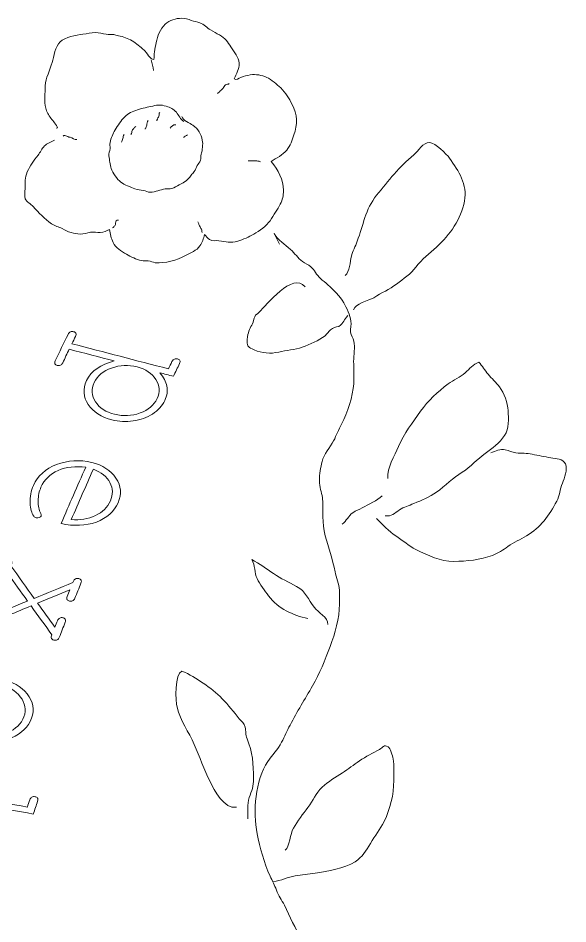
# Model space of a CAD drawing. Header units: millimetres. Extents: x 285.3 to 298.1, y -208.6 to -176.7.
# Drawn here: x 292.47 to 297.24, y -184.51 to -176.65 of the extents above; entities that cross this region are included whole.
import ezdxf

# ---------------------------------------------------------------- set-up
doc = ezdxf.new("R2010")
doc.units = ezdxf.units.MM
doc.header["$MEASUREMENT"] = 0
doc.layers.add('LeftSide', color=7, linetype='Continuous', lineweight=0)

# ---------------------------------------------------------------- blocks, each defined once
blk = doc.blocks.new('Block_0')
at = {"layer": 'LeftSide', "color": 18, "lineweight": 5, "true_color": 0x000000}
for points, knots in [([(293.8183, -179.76), (293.7788, -179.7498), (293.7394, -179.7396), (293.6999, -179.7294), (293.7333, -179.7697), (293.7538, -179.8088), (293.7624, -179.8471), (293.7706, -179.8854), (293.7644, -179.9265), (293.7435, -179.9702), (293.7215, -180.0166), (293.6863, -180.0558), (293.6377, -180.0874), (293.5892, -180.1193), (293.5334, -180.1392), (293.4695, -180.1475), (293.4061, -180.1558), (293.3444, -180.1525), (293.2855, -180.1378), (293.1916, -180.1145), (293.123, -180.0701), (293.0793, -180.0044), (293.0358, -179.9387), (293.0311, -179.8698), (293.0651, -179.798), (293.1057, -179.7129), (293.1862, -179.6558), (293.306, -179.6273), (293.1756, -179.5935), (293.0452, -179.5596), (292.9147, -179.5258), (292.896, -179.5647), (292.8773, -179.6035), (292.8587, -179.6423), (292.8532, -179.6538), (292.8462, -179.6612), (292.8379, -179.6647), (292.8297, -179.6682), (292.8207, -179.6685), (292.8107, -179.666), (292.8014, -179.6635), (292.7951, -179.6592), (292.7912, -179.6527), (292.7873, -179.646), (292.7877, -179.637), (292.7934, -179.6256), (292.83, -179.5491), (292.8669, -179.4728), (292.9042, -179.3964), (292.9097, -179.3852), (292.9168, -179.3775), (292.9251, -179.3742), (292.9334, -179.3707), (292.9425, -179.3704), (292.9524, -179.373), (292.9621, -179.3756), (292.9689, -179.3801), (292.9723, -179.3866), (292.9759, -179.393), (292.9749, -179.402), (292.9693, -179.4135), (292.9589, -179.435), (292.9484, -179.4565), (292.938, -179.4779), (293.2171, -179.5505), (293.4962, -179.6232), (293.7753, -179.6958), (293.7855, -179.6747), (293.7958, -179.6536), (293.8062, -179.6325), (293.8115, -179.6212), (293.8186, -179.614), (293.8272, -179.6107), (293.8357, -179.6075), (293.8448, -179.6073), (293.8547, -179.6098), (293.864, -179.6123), (293.8705, -179.6165), (293.8741, -179.623), (293.878, -179.6297), (293.8774, -179.6384), (293.8719, -179.6497), (293.854, -179.6865), (293.8361, -179.7233), (293.8183, -179.76)], [0, 0, 0, 0, 1, 1, 1, 2, 2, 2, 3, 3, 3, 4, 4, 4, 5, 5, 5, 6, 6, 6, 7, 7, 7, 8, 8, 8, 9, 9, 9, 10, 10, 10, 11, 11, 11, 12, 12, 12, 13, 13, 13, 14, 14, 14, 15, 15, 15, 16, 16, 16, 17, 17, 17, 18, 18, 18, 19, 19, 19, 20, 20, 20, 21, 21, 21, 22, 22, 22, 23, 23, 23, 24, 24, 24, 25, 25, 25, 26, 26, 26, 27, 27, 27, 28, 28, 28, 28]), ([(293.3078, -180.0898), (293.383, -180.1086), (293.4565, -180.1047), (293.5288, -180.0786), (293.6008, -180.0524), (293.6502, -180.0111), (293.6773, -179.9539), (293.7045, -179.8968), (293.7008, -179.8413), (293.6663, -179.7877), (293.632, -179.7341), (293.5775, -179.6975), (293.5032, -179.6784), (293.4285, -179.659), (293.3545, -179.6622), (293.2819, -179.6886), (293.2088, -179.7149), (293.1586, -179.7571), (293.1311, -179.8148), (293.1039, -179.872), (293.1074, -179.9274), (293.1423, -179.9811), (293.1771, -180.0347), (293.2322, -180.071), (293.3078, -180.0898)], [0, 0, 0, 0, 1, 1, 1, 2, 2, 2, 3, 3, 3, 4, 4, 4, 5, 5, 5, 6, 6, 6, 7, 7, 7, 8, 8, 8, 8]), ([(292.8452, -181.0363), (292.9148, -180.8736), (292.9858, -180.7113), (293.0583, -180.5492), (292.9698, -180.5372), (292.8898, -180.5466), (292.8189, -180.5779), (292.7476, -180.6091), (292.6978, -180.6569), (292.6696, -180.7216), (292.654, -180.7574), (292.6458, -180.7969), (292.645, -180.84), (292.6437, -180.883), (292.6518, -180.9201), (292.6676, -180.9509), (292.6721, -180.9599), (292.6734, -180.9669), (292.6712, -180.9724), (292.6687, -180.9784), (292.6631, -180.9832), (292.6547, -180.9862), (292.6462, -180.9892), (292.6375, -180.9898), (292.6286, -180.9877), (292.6196, -180.9857), (292.6124, -180.9807), (292.6066, -180.9726), (292.5882, -180.9484), (292.5781, -180.9103), (292.5754, -180.8582), (292.5729, -180.8063), (292.5823, -180.7552), (292.604, -180.7062), (292.64, -180.6236), (292.7075, -180.5636), (292.8055, -180.5261), (292.9039, -180.4888), (293.0053, -180.4827), (293.1095, -180.508), (293.2048, -180.5309), (293.2748, -180.5761), (293.3201, -180.6435), (293.3653, -180.7108), (293.3715, -180.782), (293.3385, -180.8572), (293.3045, -180.9349), (293.242, -180.9905), (293.1499, -181.0245), (293.0583, -181.0586), (292.9566, -181.0625), (292.8452, -181.0363)], [0, 0, 0, 0, 1, 1, 1, 2, 2, 2, 3, 3, 3, 4, 4, 4, 5, 5, 5, 6, 6, 6, 7, 7, 7, 8, 8, 8, 9, 9, 9, 10, 10, 10, 11, 11, 11, 12, 12, 12, 13, 13, 13, 14, 14, 14, 15, 15, 15, 16, 16, 16, 17, 17, 17, 17]), ([(292.9326, -181.0031), (293.0089, -181.0103), (293.0789, -180.9989), (293.1415, -180.9693), (293.2042, -180.9396), (293.2477, -180.8971), (293.272, -180.8416), (293.2963, -180.7865), (293.2949, -180.7332), (293.2681, -180.6827), (293.2412, -180.6319), (293.1932, -180.593), (293.1244, -180.5656), (293.0593, -180.7112), (292.9953, -180.8571), (292.9326, -181.0031)], [0, 0, 0, 0, 1, 1, 1, 2, 2, 2, 3, 3, 3, 4, 4, 4, 5, 5, 5, 5]), ([(292.5835, -181.7522), (292.4573, -181.8048), (292.3312, -181.8579), (292.2053, -181.9116), (292.1996, -181.9262), (292.195, -181.9353), (292.1916, -181.9386), (292.1883, -181.942), (292.1835, -181.9445), (292.1765, -181.9464), (292.1694, -181.9479), (292.1624, -181.9482), (292.1559, -181.9467), (292.1462, -181.9447), (292.1394, -181.9406), (292.135, -181.9343), (292.1307, -181.9278), (292.1306, -181.9188), (292.1354, -181.9069), (292.1557, -181.855), (292.1761, -181.8031), (292.1966, -181.7512), (292.2013, -181.7394), (292.2079, -181.7314), (292.2162, -181.7278), (292.2245, -181.7243), (292.2332, -181.7234), (292.2429, -181.7255), (292.2526, -181.7275), (292.2596, -181.7316), (292.2637, -181.738), (292.2677, -181.7442), (292.2676, -181.7535), (292.2628, -181.7652), (292.2523, -181.7919), (292.2417, -181.8186), (292.2312, -181.8453), (292.3382, -181.7999), (292.4453, -181.7548), (292.5525, -181.71), (292.4952, -181.6304), (292.4381, -181.5505), (292.3815, -181.4703), (292.3706, -181.4971), (292.3596, -181.5239), (292.3488, -181.5508), (292.3443, -181.5622), (292.3376, -181.5699), (292.3296, -181.5735), (292.3219, -181.5772), (292.3127, -181.5778), (292.3028, -181.5758), (292.293, -181.5736), (292.2863, -181.5696), (292.2821, -181.5632), (292.2779, -181.5569), (292.278, -181.5479), (292.2827, -181.5364), (292.3039, -181.4841), (292.3252, -181.4317), (292.3467, -181.3794), (292.3514, -181.3678), (292.3579, -181.3603), (292.3664, -181.3567), (292.3748, -181.3532), (292.3834, -181.3524), (292.3931, -181.3545), (292.3999, -181.356), (292.4054, -181.3588), (292.4102, -181.363), (292.4149, -181.367), (292.417, -181.3712), (292.4174, -181.3752), (292.4179, -181.3792), (292.415, -181.3886), (292.409, -181.4032), (292.4754, -181.4981), (292.5423, -181.5927), (292.6097, -181.687), (292.722, -181.6403), (292.8343, -181.5941), (292.9468, -181.5481), (292.9523, -181.5346), (292.9568, -181.5261), (292.9605, -181.523), (292.9642, -181.5198), (292.9693, -181.5175), (292.9762, -181.5159), (292.9832, -181.5143), (292.99, -181.5143), (292.9968, -181.5158), (293.0062, -181.5179), (293.013, -181.5222), (293.0172, -181.5283), (293.0214, -181.5345), (293.0215, -181.5437), (293.0167, -181.5554), (292.999, -181.5987), (292.9813, -181.6421), (292.9637, -181.6855), (292.959, -181.6973), (292.9522, -181.7048), (292.944, -181.708), (292.9356, -181.7115), (292.9269, -181.712), (292.9168, -181.7099), (292.9074, -181.7078), (292.9008, -181.7038), (292.8962, -181.6977), (292.8919, -181.6915), (292.8919, -181.6828), (292.8968, -181.6709), (292.9045, -181.652), (292.9121, -181.633), (292.9199, -181.6141), (292.8264, -181.6521), (292.7331, -181.6903), (292.6398, -181.7288), (292.6898, -181.7985), (292.7399, -181.868), (292.7904, -181.9373), (292.7979, -181.9183), (292.8053, -181.8993), (292.8129, -181.8803), (292.8174, -181.8689), (292.8238, -181.8615), (292.8322, -181.8576), (292.8405, -181.8537), (292.8497, -181.8529), (292.8596, -181.855), (292.8691, -181.857), (292.8758, -181.8613), (292.8801, -181.8675), (292.8845, -181.8738), (292.8846, -181.8828), (292.88, -181.8946), (292.8627, -181.938), (292.8456, -181.9814), (292.8286, -182.0249), (292.8242, -182.0362), (292.8177, -182.0437), (292.8093, -182.0473), (292.8011, -182.0508), (292.7921, -182.0516), (292.782, -182.0496), (292.7757, -182.0482), (292.7704, -182.0457), (292.7656, -182.0415), (292.761, -182.0375), (292.7581, -182.0334), (292.7576, -182.0294), (292.7568, -182.0252), (292.7593, -182.0164), (292.7646, -182.0027), (292.7039, -181.9195), (292.6435, -181.836), (292.5835, -181.7522)], [0, 0, 0, 0, 1, 1, 1, 2, 2, 2, 3, 3, 3, 4, 4, 4, 5, 5, 5, 6, 6, 6, 7, 7, 7, 8, 8, 8, 9, 9, 9, 10, 10, 10, 11, 11, 11, 12, 12, 12, 13, 13, 13, 14, 14, 14, 15, 15, 15, 16, 16, 16, 17, 17, 17, 18, 18, 18, 19, 19, 19, 20, 20, 20, 21, 21, 21, 22, 22, 22, 23, 23, 23, 24, 24, 24, 25, 25, 25, 26, 26, 26, 27, 27, 27, 28, 28, 28, 29, 29, 29, 30, 30, 30, 31, 31, 31, 32, 32, 32, 33, 33, 33, 34, 34, 34, 35, 35, 35, 36, 36, 36, 37, 37, 37, 38, 38, 38, 39, 39, 39, 40, 40, 40, 41, 41, 41, 42, 42, 42, 43, 43, 43, 44, 44, 44, 45, 45, 45, 46, 46, 46, 47, 47, 47, 48, 48, 48, 49, 49, 49, 50, 50, 50, 51, 51, 51, 52, 52, 52, 52]), ([(292.123, -182.9256), (292.0212, -182.9064), (291.944, -182.8637), (291.8906, -182.7967), (291.8377, -182.73), (291.8248, -182.6588), (291.8519, -182.5839), (291.8795, -182.5082), (291.9394, -182.4511), (292.031, -182.4127), (292.1227, -182.3744), (292.2188, -182.3653), (292.3195, -182.3857), (292.4208, -182.406), (292.4977, -182.4495), (292.5505, -182.5161), (292.6031, -182.5826), (292.6158, -182.6532), (292.5886, -182.7276), (292.5617, -182.8017), (292.5031, -182.8577), (292.4124, -182.8964), (292.3217, -182.9355), (292.2253, -182.9449), (292.123, -182.9256)], [0, 0, 0, 0, 1, 1, 1, 2, 2, 2, 3, 3, 3, 4, 4, 4, 5, 5, 5, 6, 6, 6, 7, 7, 7, 8, 8, 8, 8]), ([(292.1404, -182.8766), (292.224, -182.8925), (292.3033, -182.8846), (292.3771, -182.8529), (292.451, -182.8211), (292.4992, -182.775), (292.5214, -182.7139), (292.5435, -182.6529), (292.5332, -182.5953), (292.4904, -182.5407), (292.4472, -182.4861), (292.3844, -182.4505), (292.3015, -182.4339), (292.2191, -182.4174), (292.1406, -182.4249), (292.0653, -182.4564), (291.9902, -182.488), (291.9412, -182.5347), (291.9187, -182.5964), (291.8963, -182.658), (291.9068, -182.7163), (291.9504, -182.7711), (291.9936, -182.8258), (292.0573, -182.8608), (292.1404, -182.8766)], [0, 0, 0, 0, 1, 1, 1, 2, 2, 2, 3, 3, 3, 4, 4, 4, 5, 5, 5, 6, 6, 6, 7, 7, 7, 8, 8, 8, 8]), ([(292.603, -183.5579), (292.4657, -183.5333), (292.3284, -183.5088), (292.1911, -183.4842), (292.2268, -183.523), (292.2496, -183.5581), (292.2593, -183.5897), (292.2689, -183.6212), (292.2679, -183.6544), (292.2566, -183.6891), (292.2444, -183.7265), (292.2247, -183.7568), (292.198, -183.7799), (292.1712, -183.8031), (292.1359, -183.82), (292.0923, -183.8312), (292.0486, -183.8422), (292.0057, -183.8442), (291.9635, -183.8369), (291.8247, -183.8131), (291.686, -183.7894), (291.5472, -183.7656), (291.5413, -183.7838), (291.5355, -183.8021), (291.5297, -183.8204), (291.5261, -183.8322), (291.52, -183.8403), (291.5124, -183.844), (291.5048, -183.8479), (291.4957, -183.8489), (291.4859, -183.8473), (291.4761, -183.8456), (291.469, -183.8419), (291.4641, -183.8359), (291.4594, -183.83), (291.4587, -183.8208), (291.4626, -183.8089), (291.4794, -183.7559), (291.4964, -183.7029), (291.5135, -183.6499), (291.5175, -183.638), (291.5232, -183.6299), (291.5314, -183.626), (291.5393, -183.622), (291.5482, -183.6209), (291.558, -183.6226), (291.5679, -183.6243), (291.5753, -183.6282), (291.5796, -183.6344), (291.584, -183.6404), (291.5845, -183.6496), (291.5806, -183.6616), (291.5747, -183.6798), (291.5689, -183.698), (291.563, -183.7162), (291.7001, -183.7398), (291.8372, -183.7635), (291.9743, -183.7871), (292.0229, -183.7955), (292.0671, -183.7899), (292.1078, -183.7704), (292.1485, -183.751), (292.1761, -183.7187), (292.1907, -183.6739), (292.2021, -183.6387), (292.2004, -183.6065), (292.1844, -183.5774), (292.1735, -183.5563), (292.143, -183.5194), (292.0937, -183.4668), (291.9523, -183.4415), (291.8109, -183.4162), (291.6696, -183.3909), (291.6634, -183.4093), (291.6574, -183.4277), (291.6512, -183.4461), (291.6474, -183.4575), (291.6413, -183.4656), (291.6337, -183.4694), (291.6259, -183.4735), (291.617, -183.4745), (291.6071, -183.4727), (291.5972, -183.4708), (291.5902, -183.467), (291.5855, -183.4608), (291.5807, -183.4546), (291.5802, -183.446), (291.5842, -183.4342), (291.6018, -183.381), (291.6196, -183.3279), (291.6375, -183.2748), (291.6414, -183.2631), (291.6476, -183.2556), (291.6555, -183.2516), (291.6637, -183.2478), (291.6723, -183.2468), (291.6822, -183.2484), (291.6918, -183.2502), (291.6993, -183.2542), (291.7036, -183.2604), (291.7082, -183.2666), (291.7085, -183.2754), (291.7045, -183.287), (291.6983, -183.3053), (291.6921, -183.3237), (291.6859, -183.3421), (291.9744, -183.394), (292.263, -183.4459), (292.5515, -183.4979), (292.5587, -183.4764), (292.566, -183.4549), (292.5732, -183.4334), (292.5771, -183.4221), (292.5828, -183.4143), (292.5908, -183.4105), (292.5989, -183.4068), (292.608, -183.406), (292.6182, -183.4077), (292.6277, -183.4093), (292.6347, -183.4132), (292.6394, -183.4194), (292.6443, -183.4256), (292.6445, -183.4342), (292.6407, -183.4457), (292.6281, -183.4831), (292.6155, -183.5205), (292.603, -183.5579)], [0, 0, 0, 0, 1, 1, 1, 2, 2, 2, 3, 3, 3, 4, 4, 4, 5, 5, 5, 6, 6, 6, 7, 7, 7, 8, 8, 8, 9, 9, 9, 10, 10, 10, 11, 11, 11, 12, 12, 12, 13, 13, 13, 14, 14, 14, 15, 15, 15, 16, 16, 16, 17, 17, 17, 18, 18, 18, 19, 19, 19, 20, 20, 20, 21, 21, 21, 22, 22, 22, 23, 23, 23, 24, 24, 24, 25, 25, 25, 26, 26, 26, 27, 27, 27, 28, 28, 28, 29, 29, 29, 30, 30, 30, 31, 31, 31, 32, 32, 32, 33, 33, 33, 34, 34, 34, 35, 35, 35, 36, 36, 36, 37, 37, 37, 38, 38, 38, 39, 39, 39, 40, 40, 40, 41, 41, 41, 42, 42, 42, 42])]:
    blk.add_open_spline(points, degree=3, knots=knots, dxfattribs=at)

msp = doc.modelspace()

# ---------------------------------------------------------------- linework, layer by layer
at = {"layer": 'LeftSide', "color": 18, "lineweight": 9, "true_color": 0x000000}
for points, knots in [([(292.7875, -177.7104), (292.7572, -177.7264), (292.7229, -177.7386), (292.6993, -177.7621), (292.6758, -177.7856), (292.6643, -177.8163), (292.6439, -177.8415), (292.606, -177.8881), (292.5738, -177.9317), (292.551, -177.9872), (292.531, -178.0357), (292.5314, -178.082), (292.5314, -178.133), (292.5313, -178.1588), (292.5231, -178.1969), (292.5338, -178.2207), (292.5459, -178.2475), (292.5814, -178.267), (292.6015, -178.2871), (292.6531, -178.3391), (292.6977, -178.3961), (292.762, -178.4378), (292.7912, -178.4567), (292.8211, -178.4639), (292.8524, -178.4785), (292.8829, -178.4928), (292.8969, -178.5063), (292.9316, -178.5136), (292.96, -178.5197), (292.981, -178.5268), (293.0108, -178.5266), (293.043, -178.5263), (293.069, -178.5147), (293.0999, -178.5112), (293.1272, -178.5081), (293.1567, -178.5133), (293.1842, -178.512), (293.217, -178.5105), (293.2351, -178.4973), (293.2654, -178.4877), (293.2705, -178.5247), (293.2783, -178.5637), (293.2951, -178.5987), (293.3198, -178.6502), (293.3637, -178.6713), (293.4128, -178.7019), (293.4486, -178.7242), (293.4982, -178.7449), (293.5395, -178.7565), (293.5603, -178.7623), (293.5797, -178.7553), (293.6004, -178.7586), (293.6227, -178.7621), (293.639, -178.772), (293.6614, -178.7745), (293.7466, -178.784), (293.8509, -178.7514), (293.9237, -178.7124), (293.9693, -178.6881), (294.0191, -178.6711), (294.0491, -178.6283), (294.0704, -178.5978), (294.0811, -178.5646), (294.087, -178.5306), (294.1082, -178.5408), (294.1116, -178.5629), (294.1311, -178.5743), (294.1584, -178.5902), (294.183, -178.5804), (294.2123, -178.5837), (294.2747, -178.5908), (294.3128, -178.6076), (294.3764, -178.5885), (294.4258, -178.5736), (294.4725, -178.5492), (294.5161, -178.527), (294.5658, -178.5016), (294.6256, -178.4546), (294.657, -178.4105), (294.6741, -178.3865), (294.6861, -178.3607), (294.7051, -178.3365), (294.7222, -178.3146), (294.7332, -178.2916), (294.745, -178.2673), (294.7664, -178.2232), (294.7727, -178.1956), (294.7727, -178.1475), (294.7727, -178.0507), (294.7292, -177.9734), (294.6659, -177.8959), (294.7137, -177.8669), (294.7648, -177.8409), (294.8015, -177.7978), (294.8334, -177.7603), (294.8492, -177.7114), (294.8647, -177.6667), (294.896, -177.5766), (294.8949, -177.4868), (294.8491, -177.4012), (294.8216, -177.3497), (294.7934, -177.3004), (294.7495, -177.2588), (294.7174, -177.2284), (294.6698, -177.1848), (294.6286, -177.1671), (294.5836, -177.1477), (294.5343, -177.1374), (294.4854, -177.1455), (294.4593, -177.1499), (294.4285, -177.1577), (294.4041, -177.1673), (294.3833, -177.1756), (294.3658, -177.196), (294.3456, -177.1809), (294.3658, -177.1319), (294.3918, -177.0982), (294.3888, -177.0435), (294.3859, -176.9916), (294.3474, -176.9466), (294.318, -176.9031), (294.2881, -176.859), (294.2679, -176.8253), (294.2189, -176.7985), (294.193, -176.7843), (294.1656, -176.7703), (294.1407, -176.7549), (294.111, -176.7366), (294.082, -176.7049), (294.0483, -176.6932), (294.0234, -176.6845), (293.9984, -176.6818), (293.9731, -176.672), (293.9519, -176.6638), (293.9151, -176.6527), (293.8917, -176.6535), (293.8381, -176.6552), (293.7863, -176.67), (293.7477, -176.7049), (293.7022, -176.7461), (293.6792, -176.8087), (293.6696, -176.8655), (293.6649, -176.8928), (293.6584, -176.9192), (293.6534, -176.9461), (293.6494, -176.9674), (293.6563, -176.9893), (293.6496, -177.0103), (293.6203, -177.0131), (293.5853, -176.9501), (293.5639, -176.9309), (293.5312, -176.9014), (293.4983, -176.8731), (293.4595, -176.8501), (293.4213, -176.8276), (293.385, -176.8134), (293.341, -176.807), (293.3259, -176.8048), (293.3148, -176.7993), (293.3007, -176.7959), (293.2774, -176.7901), (293.2583, -176.7966), (293.2353, -176.7934), (293.2005, -176.7887), (293.1763, -176.777), (293.1393, -176.7781), (293.1023, -176.7793), (293.07, -176.788), (293.0337, -176.7926), (292.9715, -176.8005), (292.8817, -176.8157), (292.8354, -176.8587), (292.7928, -176.8984), (292.7824, -176.9854), (292.7675, -177.0371), (292.7482, -177.1044), (292.7086, -177.1715), (292.7071, -177.241), (292.7058, -177.3013), (292.6957, -177.3751), (292.7107, -177.4336), (292.7187, -177.4651), (292.7369, -177.4944), (292.7556, -177.521), (292.7739, -177.5471), (292.8054, -177.5754), (292.8132, -177.606), (292.81, -177.6068), (292.8068, -177.6076), (292.8035, -177.6085)], [0, 0, 0, 0, 1, 1, 1, 2, 2, 2, 3, 3, 3, 4, 4, 4, 5, 5, 5, 6, 6, 6, 7, 7, 7, 8, 8, 8, 9, 9, 9, 10, 10, 10, 11, 11, 11, 12, 12, 12, 13, 13, 13, 14, 14, 14, 15, 15, 15, 16, 16, 16, 17, 17, 17, 18, 18, 18, 19, 19, 19, 20, 20, 20, 21, 21, 21, 22, 22, 22, 23, 23, 23, 24, 24, 24, 25, 25, 25, 26, 26, 26, 27, 27, 27, 28, 28, 28, 29, 29, 29, 30, 30, 30, 31, 31, 31, 32, 32, 32, 33, 33, 33, 34, 34, 34, 35, 35, 35, 36, 36, 36, 37, 37, 37, 38, 38, 38, 39, 39, 39, 40, 40, 40, 41, 41, 41, 42, 42, 42, 43, 43, 43, 44, 44, 44, 45, 45, 45, 46, 46, 46, 47, 47, 47, 48, 48, 48, 49, 49, 49, 50, 50, 50, 51, 51, 51, 52, 52, 52, 53, 53, 53, 54, 54, 54, 55, 55, 55, 56, 56, 56, 57, 57, 57, 58, 58, 58, 59, 59, 59, 60, 60, 60, 61, 61, 61, 62, 62, 62, 63, 63, 63, 63]), ([(294.3031, -177.22), (294.2938, -177.2283), (294.28, -177.2248), (294.2706, -177.2305), (294.2614, -177.2362), (294.2557, -177.253), (294.2497, -177.2615), (294.2431, -177.2707), (294.2334, -177.2746), (294.2256, -177.2831), (294.219, -177.2903), (294.2098, -177.3015), (294.2017, -177.3074)], [0, 0, 0, 0, 1, 1, 1, 2, 2, 2, 3, 3, 3, 4, 4, 4, 4]), ([(293.9082, -177.5502), (293.8797, -177.5287), (293.8667, -177.4958), (293.8441, -177.4701), (293.8171, -177.4392), (293.7963, -177.4298), (293.7561, -177.4173), (293.7089, -177.4026), (293.6882, -177.404), (293.6396, -177.4155), (293.5951, -177.426), (293.5509, -177.4332), (293.5079, -177.4481), (293.465, -177.4629), (293.4254, -177.4766), (293.3959, -177.5094), (293.3632, -177.5457), (293.3366, -177.581), (293.3123, -177.6223), (293.2915, -177.6577), (293.2774, -177.6933), (293.2692, -177.7321), (293.2656, -177.7492), (293.2694, -177.766), (293.2685, -177.7833), (293.2669, -177.8098), (293.2556, -177.8243), (293.2592, -177.8487), (293.2646, -177.8849), (293.2679, -177.9226), (293.2799, -177.9581), (293.2928, -177.9962), (293.3287, -178.0487), (293.3635, -178.0762), (293.3932, -178.0995), (293.4478, -178.1187), (293.4853, -178.133), (293.5107, -178.1428), (293.5319, -178.1418), (293.5563, -178.1471), (293.5789, -178.1519), (293.595, -178.1642), (293.6192, -178.1632), (293.6617, -178.1613), (293.7066, -178.141), (293.7481, -178.1341), (293.7669, -178.131), (293.7857, -178.1353), (293.8043, -178.1318), (293.8298, -178.127), (293.8471, -178.1084), (293.8695, -178.0983), (293.9207, -178.075), (293.94, -178.0598), (293.9721, -178.016), (293.9805, -178.0047), (293.9919, -177.995), (294.0001, -177.984), (294.0128, -177.9672), (294.0138, -177.9489), (294.0238, -177.9322), (294.0343, -177.9147), (294.0483, -177.9075), (294.0531, -177.8852), (294.0568, -177.868), (294.0556, -177.8517), (294.0603, -177.8342), (294.0697, -177.7991), (294.0772, -177.7478), (294.0691, -177.7105), (294.0582, -177.6604), (294.0352, -177.613), (293.9882, -177.5826), (293.9606, -177.5647), (293.9, -177.5396), (293.8922, -177.5065)], [0, 0, 0, 0, 1, 1, 1, 2, 2, 2, 3, 3, 3, 4, 4, 4, 5, 5, 5, 6, 6, 6, 7, 7, 7, 8, 8, 8, 9, 9, 9, 10, 10, 10, 11, 11, 11, 12, 12, 12, 13, 13, 13, 14, 14, 14, 15, 15, 15, 16, 16, 16, 17, 17, 17, 18, 18, 18, 19, 19, 19, 20, 20, 20, 21, 21, 21, 22, 22, 22, 23, 23, 23, 24, 24, 24, 25, 25, 25, 25]), ([(293.7, -177.4725), (293.6907, -177.4788), (293.6965, -177.4872), (293.695, -177.4957), (293.6939, -177.5018), (293.6907, -177.5057), (293.6879, -177.5113), (293.6831, -177.521), (293.6746, -177.5351), (293.6734, -177.5453)], [0, 0, 0, 0, 1, 1, 1, 2, 2, 2, 3, 3, 3, 3]), ([(293.4919, -177.5939), (293.4792, -177.5999), (293.4805, -177.5996), (293.4746, -177.6095), (293.4706, -177.6164), (293.4648, -177.6214), (293.4608, -177.628), (293.4553, -177.6371), (293.4588, -177.6554), (293.4492, -177.6619)], [0, 0, 0, 0, 1, 1, 1, 2, 2, 2, 3, 3, 3, 3]), ([(293.5987, -177.5405), (293.59, -177.5483), (293.591, -177.5714), (293.5873, -177.5819), (293.5838, -177.592), (293.5782, -177.602), (293.5763, -177.6125), (293.5748, -177.6128), (293.5734, -177.613), (293.572, -177.6133)], [0, 0, 0, 0, 1, 1, 1, 2, 2, 2, 3, 3, 3, 3]), ([(292.8622, -177.6764), (292.8702, -177.6672), (292.8845, -177.6725), (292.8944, -177.6763), (292.8997, -177.6784), (292.9052, -177.6837), (292.9103, -177.6853), (292.9148, -177.6868), (292.9191, -177.6856), (292.9236, -177.6866), (292.9407, -177.6902), (292.961, -177.7092), (292.9796, -177.7056)], [0, 0, 0, 0, 1, 1, 1, 2, 2, 2, 3, 3, 3, 4, 4, 4, 4]), ([(293.3905, -177.6619), (293.3833, -177.6715), (293.3824, -177.6872), (293.3792, -177.6983), (293.3762, -177.7085), (293.3708, -177.7195), (293.3692, -177.7299)], [0, 0, 0, 0, 1, 1, 1, 2, 2, 2, 2]), ([(295.3081, -178.8859), (295.3508, -178.8527), (295.3515, -178.7663), (295.3631, -178.7178), (295.3725, -178.6787), (295.3971, -178.631), (295.4134, -178.5888), (295.4665, -178.4511), (295.4817, -178.3118), (295.5816, -178.1901), (295.6843, -178.065), (295.7767, -177.9396), (295.9034, -177.8393), (295.9437, -177.8074), (295.9839, -177.7287), (296.0419, -177.7332), (296.0901, -177.7369), (296.1877, -177.8309), (296.2144, -177.868), (296.2949, -177.9798), (296.3698, -178.0964), (296.3443, -178.2397), (296.3161, -178.3975), (296.217, -178.5305), (296.1017, -178.6385), (296.0375, -178.6987), (295.9765, -178.7414), (295.9228, -178.8121), (295.8793, -178.8691), (295.8121, -178.9176), (295.7551, -178.9595), (295.6927, -179.0054), (295.6247, -179.0368), (295.5574, -179.0782), (295.5139, -179.1049), (295.393, -179.1287), (295.3825, -179.1836)], [0, 0, 0, 0, 1, 1, 1, 2, 2, 2, 3, 3, 3, 4, 4, 4, 5, 5, 5, 6, 6, 6, 7, 7, 7, 8, 8, 8, 9, 9, 9, 10, 10, 10, 11, 11, 11, 12, 12, 12, 12]), ([(294.5752, -177.8998), (294.5699, -177.8941), (294.5585, -177.8943), (294.5507, -177.8926), (294.5398, -177.8901), (294.5305, -177.8901), (294.5192, -177.8901), (294.5023, -177.8902), (294.4854, -177.8901), (294.4685, -177.8901)], [0, 0, 0, 0, 1, 1, 1, 2, 2, 2, 3, 3, 3, 3]), ([(293.2891, -178.4729), (293.296, -178.4666), (293.3051, -178.4605), (293.3109, -178.4534), (293.3174, -178.4455), (293.3142, -178.4407), (293.3163, -178.4316), (293.3193, -178.4182), (293.3228, -178.4021), (293.3425, -178.4049)], [0, 0, 0, 0, 1, 1, 1, 2, 2, 2, 3, 3, 3, 3]), ([(294.0683, -178.5117), (294.0638, -178.5016), (294.0658, -178.4919), (294.062, -178.4825), (294.059, -178.4794), (294.0561, -178.4761), (294.0533, -178.4729), (294.0526, -178.4696), (294.0519, -178.4664), (294.0512, -178.4631), (294.0476, -178.4557), (294.0428, -178.4522), (294.0403, -178.4438), (294.0381, -178.4367), (294.0367, -178.4249), (294.0309, -178.4194)], [0, 0, 0, 0, 1, 1, 1, 2, 2, 2, 3, 3, 3, 4, 4, 4, 5, 5, 5, 5]), ([(295.0848, -184.8886), (295.0048, -184.8249), (294.9954, -184.7178), (294.9366, -184.6406), (294.8666, -184.5486), (294.8347, -184.4494), (294.7816, -184.3484), (294.7582, -184.304), (294.7297, -184.268), (294.7121, -184.2176), (294.6973, -184.1752), (294.6754, -184.1375), (294.657, -184.0962), (294.6059, -183.9813), (294.5676, -183.8502), (294.5446, -183.7283), (294.5084, -183.5361), (294.5273, -183.2656), (294.6377, -183.1014), (294.6759, -183.0446), (294.7256, -182.9976), (294.7575, -182.9346), (294.7823, -182.8856), (294.805, -182.8353), (294.8306, -182.7863), (294.8928, -182.6672), (294.9587, -182.5611), (295.0262, -182.4457), (295.0874, -182.341), (295.1331, -182.2213), (295.1778, -182.1044), (295.2215, -181.9903), (295.2598, -181.8589), (295.2584, -181.7379), (295.2579, -181.697), (295.2613, -181.6551), (295.259, -181.6144), (295.256, -181.5605), (295.2323, -181.5088), (295.221, -181.4553), (295.199, -181.3515), (295.1643, -181.2447), (295.1351, -181.1437), (295.1025, -181.0309), (295.1236, -180.93), (295.1109, -180.8151), (295.1049, -180.7609), (295.0847, -180.7226), (295.085, -180.6663), (295.0853, -180.6075), (295.095, -180.5537), (295.1084, -180.4988), (295.1242, -180.4343), (295.1782, -180.3789), (295.2088, -180.3191), (295.2329, -180.2719), (295.253, -180.223), (295.2771, -180.1757), (295.3288, -180.0742), (295.3757, -179.9358), (295.3831, -179.8242), (295.3873, -179.7604), (295.3825, -179.6947), (295.3825, -179.6306), (295.3825, -179.5781), (295.395, -179.5071), (295.3838, -179.4564), (295.3772, -179.4269), (295.3611, -179.407), (295.3564, -179.3765), (295.3517, -179.346), (295.3644, -179.3124), (295.359, -179.2822), (295.3496, -179.2305), (295.3229, -179.167), (295.2962, -179.1215), (295.2616, -179.0628), (295.2098, -179.0131), (295.1598, -178.9664), (295.1393, -178.9473), (295.1151, -178.9307), (295.0942, -178.9116), (295.0605, -178.8808), (295.0428, -178.839), (295.0111, -178.8095), (294.9896, -178.7895), (294.9608, -178.782), (294.9373, -178.7644), (294.8993, -178.7361), (294.8704, -178.6916), (294.8348, -178.6601), (294.783, -178.6142), (294.7295, -178.5826), (294.6918, -178.5226), (294.7094, -178.5494), (294.722, -178.5841), (294.7376, -178.613)], [0, 0, 0, 0, 1, 1, 1, 2, 2, 2, 3, 3, 3, 4, 4, 4, 5, 5, 5, 6, 6, 6, 7, 7, 7, 8, 8, 8, 9, 9, 9, 10, 10, 10, 11, 11, 11, 12, 12, 12, 13, 13, 13, 14, 14, 14, 15, 15, 15, 16, 16, 16, 17, 17, 17, 18, 18, 18, 19, 19, 19, 20, 20, 20, 21, 21, 21, 22, 22, 22, 23, 23, 23, 24, 24, 24, 25, 25, 25, 26, 26, 26, 27, 27, 27, 28, 28, 28, 29, 29, 29, 30, 30, 30, 31, 31, 31, 32, 32, 32, 32]), ([(294.9608, -178.9851), (294.8558, -178.8474), (294.6203, -179.1483), (294.5634, -179.2035), (294.5221, -179.2436), (294.5328, -179.2111), (294.5137, -179.2767), (294.5029, -179.3139), (294.4804, -179.3455), (294.4696, -179.382), (294.4641, -179.4005), (294.4563, -179.4374), (294.4575, -179.457), (294.4605, -179.5049), (294.4667, -179.5071), (294.52, -179.5313), (294.5835, -179.5601), (294.6622, -179.5665), (294.732, -179.5501), (294.7986, -179.5345), (294.8707, -179.5307), (294.9367, -179.5066), (295, -179.4835), (295.0806, -179.4514), (295.1345, -179.4081), (295.1507, -179.3907), (295.1667, -179.3733), (295.1828, -179.3558), (295.204, -179.3404), (295.2275, -179.3308), (295.2535, -179.3269), (295.2978, -179.299), (295.2985, -179.2684), (295.3329, -179.2332)], [0, 0, 0, 0, 1, 1, 1, 2, 2, 2, 3, 3, 3, 4, 4, 4, 5, 5, 5, 6, 6, 6, 7, 7, 7, 8, 8, 8, 9, 9, 9, 10, 10, 10, 11, 11, 11, 11]), ([(295.6801, -180.647), (295.6683, -180.5527), (295.7375, -180.4521), (295.7726, -180.3687), (295.8203, -180.2549), (295.8917, -180.1641), (295.9633, -180.0632), (296.0278, -179.9722), (296.1124, -179.895), (296.2017, -179.8265), (296.2492, -179.7901), (296.3057, -179.7703), (296.3512, -179.7293), (296.3898, -179.6944), (296.4175, -179.6573), (296.4684, -179.6382), (296.4971, -179.6682), (296.521, -179.709), (296.5484, -179.7416), (296.5797, -179.7788), (296.6198, -179.8145), (296.6487, -179.8526), (296.6871, -179.9032), (296.7191, -179.9941), (296.7225, -180.0572), (296.7264, -180.1291), (296.7333, -180.2126), (296.6921, -180.275), (296.6497, -180.3391), (296.5838, -180.3863), (296.5235, -180.4293), (296.4523, -180.4801), (296.4002, -180.5458), (296.3238, -180.5919), (296.2443, -180.6399), (296.1788, -180.7113), (296.1012, -180.7654), (296.0389, -180.809), (295.9748, -180.8355), (295.9041, -180.8641), (295.8596, -180.8822), (295.8204, -180.8944), (295.7801, -180.9192), (295.7379, -180.9451), (295.7106, -180.9797), (295.6553, -180.9695)], [0, 0, 0, 0, 1, 1, 1, 2, 2, 2, 3, 3, 3, 4, 4, 4, 5, 5, 5, 6, 6, 6, 7, 7, 7, 8, 8, 8, 9, 9, 9, 10, 10, 10, 11, 11, 11, 12, 12, 12, 13, 13, 13, 14, 14, 14, 15, 15, 15, 15]), ([(296.5731, -180.4238), (296.6127, -180.408), (296.6543, -180.3905), (296.6983, -180.3972), (296.7315, -180.4023), (296.7559, -180.4212), (296.7908, -180.4251), (296.8412, -180.4307), (296.8831, -180.4242), (296.9319, -180.4362), (296.9862, -180.4496), (297.0403, -180.4543), (297.0939, -180.468), (297.1406, -180.4799), (297.1971, -180.4697), (297.2198, -180.5205), (297.2411, -180.5683), (297.21, -180.6434), (297.1932, -180.6863), (297.1713, -180.7426), (297.1712, -180.7946), (297.1441, -180.8449), (297.0795, -180.9648), (297.0035, -181.0742), (296.8834, -181.1441), (296.8279, -181.1764), (296.7746, -181.1995), (296.7214, -181.2368), (296.6795, -181.2661), (296.6348, -181.2965), (296.5864, -181.3139), (296.4796, -181.3523), (296.3642, -181.3656), (296.252, -181.3663), (296.132, -181.367), (296.0297, -181.3152), (295.9228, -181.2622), (295.8609, -181.2315), (295.8058, -181.1832), (295.7483, -181.1444), (295.6889, -181.1043), (295.6307, -181.0461), (295.5809, -180.9943)], [0, 0, 0, 0, 1, 1, 1, 2, 2, 2, 3, 3, 3, 4, 4, 4, 5, 5, 5, 6, 6, 6, 7, 7, 7, 8, 8, 8, 9, 9, 9, 10, 10, 10, 11, 11, 11, 12, 12, 12, 13, 13, 13, 14, 14, 14, 14]), ([(295.2833, -181.0439), (295.3207, -181.0145), (295.3368, -180.9722), (295.3757, -180.9435), (295.4002, -180.9254), (295.4303, -180.9164), (295.4568, -180.902), (295.5107, -180.8726), (295.5869, -180.8376), (295.6305, -180.7959)], [0, 0, 0, 0, 1, 1, 1, 2, 2, 2, 3, 3, 3, 3]), ([(294.9856, -181.8625), (294.8546, -181.8325), (294.7283, -181.7779), (294.6446, -181.6652), (294.6136, -181.6235), (294.5657, -181.563), (294.5441, -181.5159), (294.5209, -181.4651), (294.5286, -181.3992), (294.499, -181.3504), (294.565, -181.386), (294.6267, -181.4295), (294.688, -181.4717), (294.751, -181.5151), (294.8185, -181.5462), (294.8863, -181.5828), (294.9679, -181.6269), (294.9882, -181.6941), (295.0413, -181.7651), (295.0734, -181.808), (295.1613, -181.8514), (295.1592, -181.9121)], [0, 0, 0, 0, 1, 1, 1, 2, 2, 2, 3, 3, 3, 4, 4, 4, 5, 5, 5, 6, 6, 6, 7, 7, 7, 7]), ([(294.3655, -183.4996), (294.2593, -183.5197), (294.1715, -183.346), (294.1368, -183.2769), (294.084, -183.1717), (294.0473, -183.062), (294.0001, -182.9546), (293.9521, -182.8452), (293.8796, -182.7503), (293.8502, -182.632), (293.837, -182.5787), (293.8274, -182.3378), (293.8924, -182.3171), (294.0183, -182.3747), (294.1435, -182.4582), (294.2415, -182.5571), (294.2966, -182.6127), (294.341, -182.6714), (294.3901, -182.7312), (294.4153, -182.7619), (294.4319, -182.7649), (294.4411, -182.8038), (294.4501, -182.8417), (294.4411, -182.8666), (294.4579, -182.9055), (294.5066, -183.0184), (294.5128, -183.1269), (294.5142, -183.2509), (294.515, -183.3186), (294.4975, -183.3546), (294.4762, -183.4151), (294.4561, -183.472), (294.4647, -183.5388), (294.4647, -183.5988)], [0, 0, 0, 0, 1, 1, 1, 2, 2, 2, 3, 3, 3, 4, 4, 4, 5, 5, 5, 6, 6, 6, 7, 7, 7, 8, 8, 8, 9, 9, 9, 10, 10, 10, 11, 11, 11, 11]), ([(294.7872, -183.8716), (294.8295, -183.8405), (294.83, -183.7278), (294.8603, -183.6794), (294.8988, -183.618), (294.9417, -183.5567), (294.9856, -183.5009), (295.0334, -183.4403), (295.0512, -183.3797), (295.1097, -183.3254), (295.1616, -183.2772), (295.2254, -183.2398), (295.2845, -183.2005), (295.3352, -183.1669), (295.3822, -183.1306), (295.4321, -183.0966), (295.489, -183.0577), (295.5479, -183.0314), (295.607, -182.9969), (295.6401, -182.9776), (295.6439, -182.9536), (295.6813, -182.9738), (295.7016, -182.9847), (295.7195, -183.0539), (295.7247, -183.0786), (295.7374, -183.1381), (295.7298, -183.2048), (295.7298, -183.266), (295.7296, -183.3945), (295.7028, -183.5086), (295.6462, -183.6236), (295.6131, -183.691), (295.5678, -183.748), (295.5283, -183.8127), (295.4893, -183.8765), (295.4592, -183.9319), (295.3948, -183.9717), (295.299, -184.0311), (295.1578, -184.0545), (295.0476, -184.0708), (294.9899, -184.0793), (294.9312, -184.0843), (294.8743, -184.0942), (294.8123, -184.105), (294.75, -184.1355), (294.688, -184.1445)], [0, 0, 0, 0, 1, 1, 1, 2, 2, 2, 3, 3, 3, 4, 4, 4, 5, 5, 5, 6, 6, 6, 7, 7, 7, 8, 8, 8, 9, 9, 9, 10, 10, 10, 11, 11, 11, 12, 12, 12, 13, 13, 13, 14, 14, 14, 15, 15, 15, 15])]:
    msp.add_open_spline(points, degree=3, knots=knots, dxfattribs=at)
for points in [[(293.6253, -177.016), (293.6317, -177.0475), (293.6467, -177.0756), (293.6467, -177.1083)], [(293.8388, -177.5793), (293.8139, -177.5718), (293.8044, -177.5946), (293.7908, -177.6085)], [(293.9402, -177.6667), (293.933, -177.6704), (293.9071, -177.682), (293.9082, -177.691)]]:
    msp.add_open_spline(points, degree=3, dxfattribs=at)

# ---------------------------------------------------------------- block references
at = {"layer": 'LeftSide'}
msp.add_blockref('Block_0', (0, 0), dxfattribs=at)

doc.saveas('drawing.dxf')
